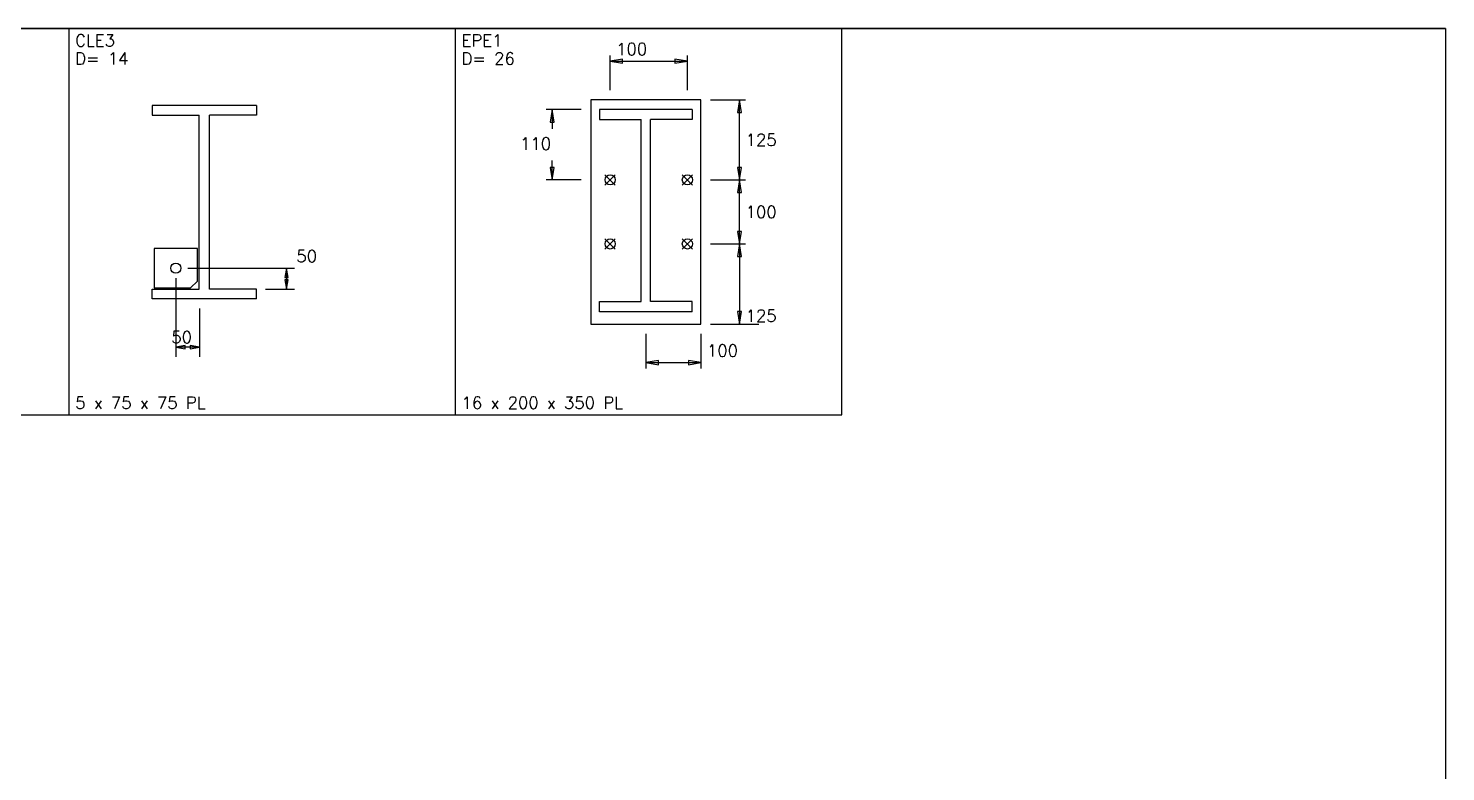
# Model space of a CAD drawing. Extents: x 0 to 420, y 0 to 297.
# Drawn here: x 185.2 to 420, y 173.9 to 297 of the extents above; entities that cross this region are included whole.
import ezdxf

# ---------------------------------------------------------------- set-up
doc = ezdxf.new("R2010")
doc.units = 0
doc.linetypes.add('CONTIN', pattern=[0])
doc.layers.get('0').update_dxf_attribs({"linetype": 'CONTIN'})
for name, color, linetype in [('1', 7, 'CONTIN'), ('10', 7, 'CONTIN'), ('11', 7, 'CONTIN'), ('12', 2, 'CONTIN'), ('13', 2, 'CONTIN'), ('16', 7, 'CONTIN'), ('2', 7, 'CONTIN'), ('20', 7, 'CONTIN'), ('21', 7, 'CONTIN'), ('22', 7, 'CONTIN'), ('3', 1, 'CONTIN'), ('6', 4, 'CONTIN'), ('9', 7, 'CONTIN')]:
    doc.layers.add(name, color=color, linetype=linetype)
doc.styles.add('SIMPLEX', font='SIMPLEX')

# ---------------------------------------------------------------- blocks, each defined once
blk = doc.blocks.new('CZEBORDR')
at = {"layer": '22'}
for p, q in [((0, 297), (420, 297)), ((420, 297), (420, 0))]:
    blk.add_line(p, q, dxfattribs=at)
blk = doc.blocks.new('LOGO')
at = {"linetype": 'CONTINUOUS'}
blk.add_line((0, 297), (-420, 297), dxfattribs=at)
at = {"layer": '22'}
blk.add_line((0, 297), (0, 0), dxfattribs=at)
blk = doc.blocks.new('RSECTN')
at = {"layer": '10'}
for p, q in [((-6.35, 25.4), (6.35, 25.4)), ((-6.35, 25.4), (-6.35, 24.13)), ((6.35, 25.4), (6.35, 24.13)), ((-6.35, 24.13), (-0.635, 24.13)), ((-0.635, 24.13), (-0.635, 1.27)), ((6.35, 24.13), (0.635, 24.13)), ((0.635, 24.13), (0.635, 1.27)), ((-6.35, 0), (-6.35, 1.27)), ((-6.35, 1.27), (-0.635, 1.27)), ((-6.35, 0), (6.35, 0)), ((6.35, 1.27), (0.635, 1.27)), ((6.35, 0), (6.35, 1.27))]:
    blk.add_line(p, q, dxfattribs=at)
blk = doc.blocks.new('PL4STE')
at = {"layer": '20'}
for p, q in [((0, 0), (0, 50.8)), ((0, 50.8), (50.8, 50.8)), ((50.8, 0), (50.8, 50.8)), ((0, 0), (50.8, 0))]:
    blk.add_line(p, q, dxfattribs=at)
at = {"layer": '9'}
for p, q in [((11.43, 24.648), (11.43, 39.116)), ((11.43, 39.116), (16.51, 39.116)), ((16.51, 39.116), (16.51, 24.648)), ((23.368, 39.116), (18.288, 39.116)), ((18.288, 39.116), (18.288, 24.648)), ((23.368, 24.648), (23.368, 39.116)), ((16.51, 24.648), (11.43, 24.648)), ((18.288, 24.648), (23.368, 24.648))]:
    blk.add_line(p, q, dxfattribs=at)
at = {"xscale": 1.08}
blk.add_blockref('RSECTN', (17.399, 15.24), dxfattribs=at)
at = {"layer": '16', "style": 'SIMPLEX'}
for s, p in [('STE1', (0.794, 48.419)), ('6 x 60 x 200 PL', (0.794, 0.794))]:
    blk.add_text(s, height=1.587, dxfattribs=at).set_placement(p)
blk = doc.blocks.new('CYAN_CRCL')
at = {"layer": '6'}
blk.add_circle((0, 0), 0.889, dxfattribs=at)
blk = doc.blocks.new('SWHOLE')
at = {"layer": '6'}
blk.add_blockref('CYAN_CRCL', (0, 0), dxfattribs=at)
blk = doc.blocks.new('ARROW')
at = {"layer": '2'}
for p, q in [((0, 0), (-1.651, 0.275)), ((-1.651, 0.275), (-1.651, -0.275)), ((-1.651, -0.275), (0, 0))]:
    blk.add_line(p, q, dxfattribs=at)
blk = doc.blocks.new('PL5CLE')
at = {"layer": '13'}
for p, q in [((11.176, 21.844), (11.176, 16.701)), ((16.891, 21.844), (11.176, 21.844)), ((16.891, 17.558), (16.891, 21.844)), ((16.891, 17.558), (15.938, 16.701)), ((11.176, 16.701), (15.938, 16.701))]:
    blk.add_line(p, q, dxfattribs=at)
at = {"layer": '2'}
for p, q in [((15.621, 19.272), (29.616, 19.272)), ((28.575, 19.272), (28.575, 16.51)), ((14.033, 17.971), (14.033, 7.62)), ((25.806, 16.51), (29.616, 16.51)), ((17.145, 13.97), (17.145, 7.62)), ((17.145, 8.89), (14.033, 8.89))]:
    blk.add_line(p, q, dxfattribs=at)
at = {"layer": '20'}
for p, q in [((0, 0), (0, 50.8)), ((0, 50.8), (50.8, 50.8)), ((50.8, 0), (50.8, 50.8)), ((0, 0), (50.8, 0))]:
    blk.add_line(p, q, dxfattribs=at)
at = {"xscale": 1.08, "rotation": 180}
blk.add_blockref('RSECTN', (17.78, 40.64), dxfattribs=at)
at = {"layer": '2', "xscale": 0.75, "yscale": 0.75, "zscale": 0.75}
for p, rotation in [((28.575, 19.272), 90), ((28.575, 16.51), -90), ((14.033, 8.89), 180)]:
    blk.add_blockref('ARROW', p, dxfattribs=dict(at, rotation=rotation))
blk.add_blockref('ARROW', (17.145, 8.89), dxfattribs=at)
at = {"layer": '6', "xscale": 0.75, "yscale": 0.75, "zscale": 0.75}
blk.add_blockref('SWHOLE', (14.033, 19.272), dxfattribs=at)
at = {"layer": '11', "style": 'SIMPLEX'}
for p in [(29.877, 20.066), (13.441, 9.419)]:
    blk.add_text('50', height=1.587, dxfattribs=at).set_placement(p)
at = {"layer": '16', "style": 'SIMPLEX'}
for s, p in [('CLE3', (0.794, 48.419)), ('5 x 75 x 75 PL', (0.794, 0.794))]:
    blk.add_text(s, height=1.587, dxfattribs=at).set_placement(p)
at = {"layer": '21', "style": 'SIMPLEX'}
blk.add_text('D= 14', height=1.587, dxfattribs=at).set_placement((0.794, 46.038))
blk = doc.blocks.new('XCIRCL')
at = {"layer": '6'}
for p, q in [((-1.27, 0), (1.27, 0)), ((0, -1.27), (0, 1.27))]:
    blk.add_line(p, q, dxfattribs=at)
blk.add_circle((0, 0), 0.889, dxfattribs=at)
blk = doc.blocks.new('LWHOLE')
at = {"layer": '6', "rotation": 45}
blk.add_blockref('XCIRCL', (0, 0), dxfattribs=at)
blk = doc.blocks.new('PL6EPE')
at = {"layer": '12'}
for p, q in [((17.78, 41.402), (17.78, 11.938)), ((32.258, 41.402), (17.78, 41.402)), ((32.258, 11.938), (32.258, 41.402)), ((17.78, 11.938), (32.258, 11.938))]:
    blk.add_line(p, q, dxfattribs=at)
at = {"layer": '2'}
for p, q in [((20.32, 42.672), (20.32, 47.244)), ((30.48, 42.672), (30.48, 47.244)), ((20.32, 46.482), (30.48, 46.482)), ((33.528, 41.402), (38.1, 41.402)), ((37.338, 30.879), (37.338, 41.402)), ((16.51, 40.139), (11.938, 40.139)), ((12.7, 40.139), (12.7, 37.599)), ((37.338, 30.879), (37.338, 34.689)), ((12.7, 30.879), (12.7, 33.419)), ((16.51, 30.879), (11.938, 30.879)), ((33.528, 30.879), (38.1, 30.879)), ((33.528, 30.879), (38.1, 30.879)), ((37.338, 22.461), (37.338, 30.879)), ((37.338, 22.461), (37.338, 26.271)), ((33.528, 22.461), (38.1, 22.461)), ((37.338, 22.461), (37.338, 11.938)), ((33.528, 11.938), (39.878, 11.938)), ((25.019, 10.668), (25.019, 6.096)), ((32.258, 10.668), (32.258, 6.096)), ((25.019, 6.858), (32.258, 6.858))]:
    blk.add_line(p, q, dxfattribs=at)
at = {"layer": '20'}
for p, q in [((0, 0), (0, 50.8)), ((0, 50.8), (50.8, 50.8)), ((50.8, 0), (50.8, 50.8)), ((0, 0), (50.8, 0))]:
    blk.add_line(p, q, dxfattribs=at)
at = {"layer": '1', "xscale": 0.75, "yscale": 0.75, "zscale": 0.75}
for p in [(20.32, 30.879), (30.48, 30.879), (20.32, 22.461), (30.48, 22.461)]:
    blk.add_blockref('LWHOLE', p, dxfattribs=at)
at = {"layer": '2'}
for p, rotation in [((20.32, 46.482), 180), ((37.338, 41.402), 90), ((12.7, 40.139), 90), ((12.7, 30.879), 270), ((37.338, 30.879), 270), ((37.338, 30.879), 90), ((37.338, 22.461), 270), ((37.338, 22.461), 90), ((37.338, 11.938), 270), ((25.019, 6.858), 180)]:
    blk.add_blockref('ARROW', p, dxfattribs=dict(at, rotation=rotation))
for p in [(30.48, 46.482), (32.258, 6.858)]:
    blk.add_blockref('ARROW', p, dxfattribs=at)
at = {"layer": '3', "xscale": 0.96, "yscale": 1.047, "zscale": 1.047, "rotation": 180}
blk.add_blockref('RSECTN', (25.019, 40.139), dxfattribs=at)
at = {"layer": '11', "style": 'SIMPLEX'}
for s, p in [('100', (21.114, 47.276)), ('110', (8.488, 34.848)), ('125', (38.132, 35.347)), ('100', (38.132, 25.876)), ('125', (38.132, 12.224)), ('100', (33.052, 7.652))]:
    blk.add_text(s, height=1.587, dxfattribs=at).set_placement(p)
at = {"layer": '16', "style": 'SIMPLEX'}
for s, p in [('EPE1', (0.794, 48.419)), ('16 x 200 x 350 PL', (0.794, 0.794))]:
    blk.add_text(s, height=1.587, dxfattribs=at).set_placement(p)
at = {"layer": '21', "style": 'SIMPLEX'}
blk.add_text('D= 26', height=1.587, dxfattribs=at).set_placement((0.794, 46.038))

msp = doc.modelspace()

# ---------------------------------------------------------------- block references
at = {"xscale": 1.26, "yscale": 1.26, "zscale": 1.26}
for name, p in [('PL4STE', (128, 233)), ('PL5CLE', (192, 233)), ('PL6EPE', (256, 233))]:
    msp.add_blockref(name, p, dxfattribs=at)
at = {"layer": '1'}
msp.add_blockref('CZEBORDR', (0, 0), dxfattribs=at)
at = {"layer": '2'}
msp.add_blockref('LOGO', (420, 0), dxfattribs=at)

doc.saveas('drawing.dxf')
